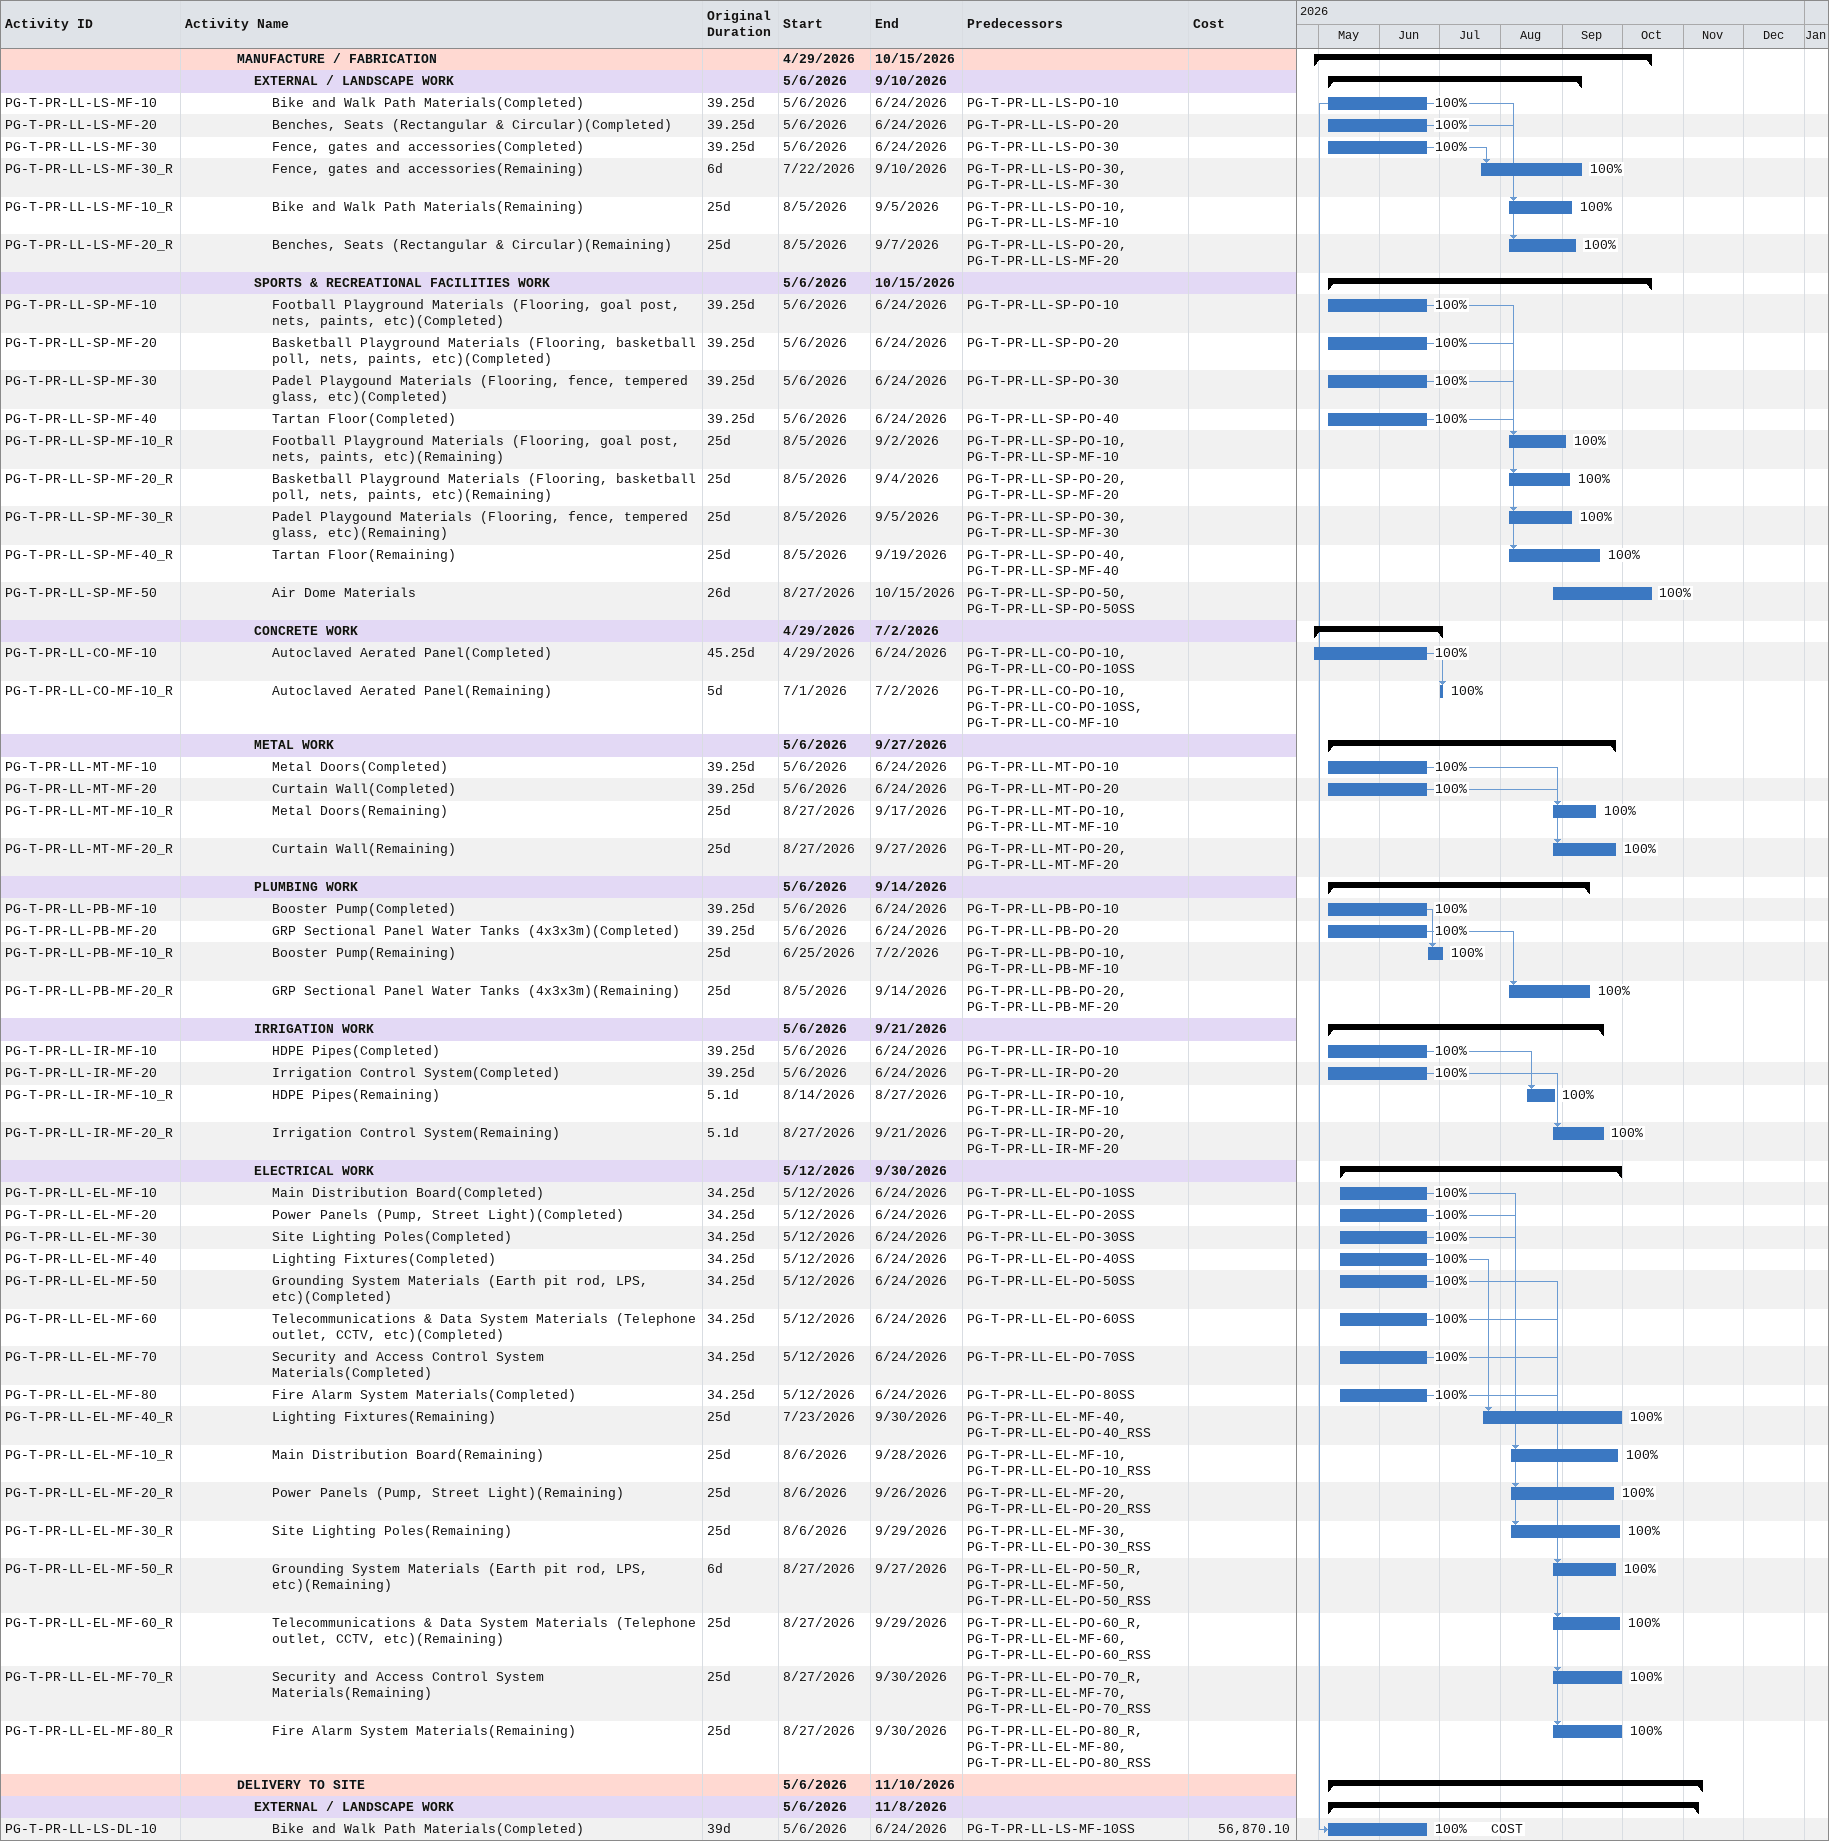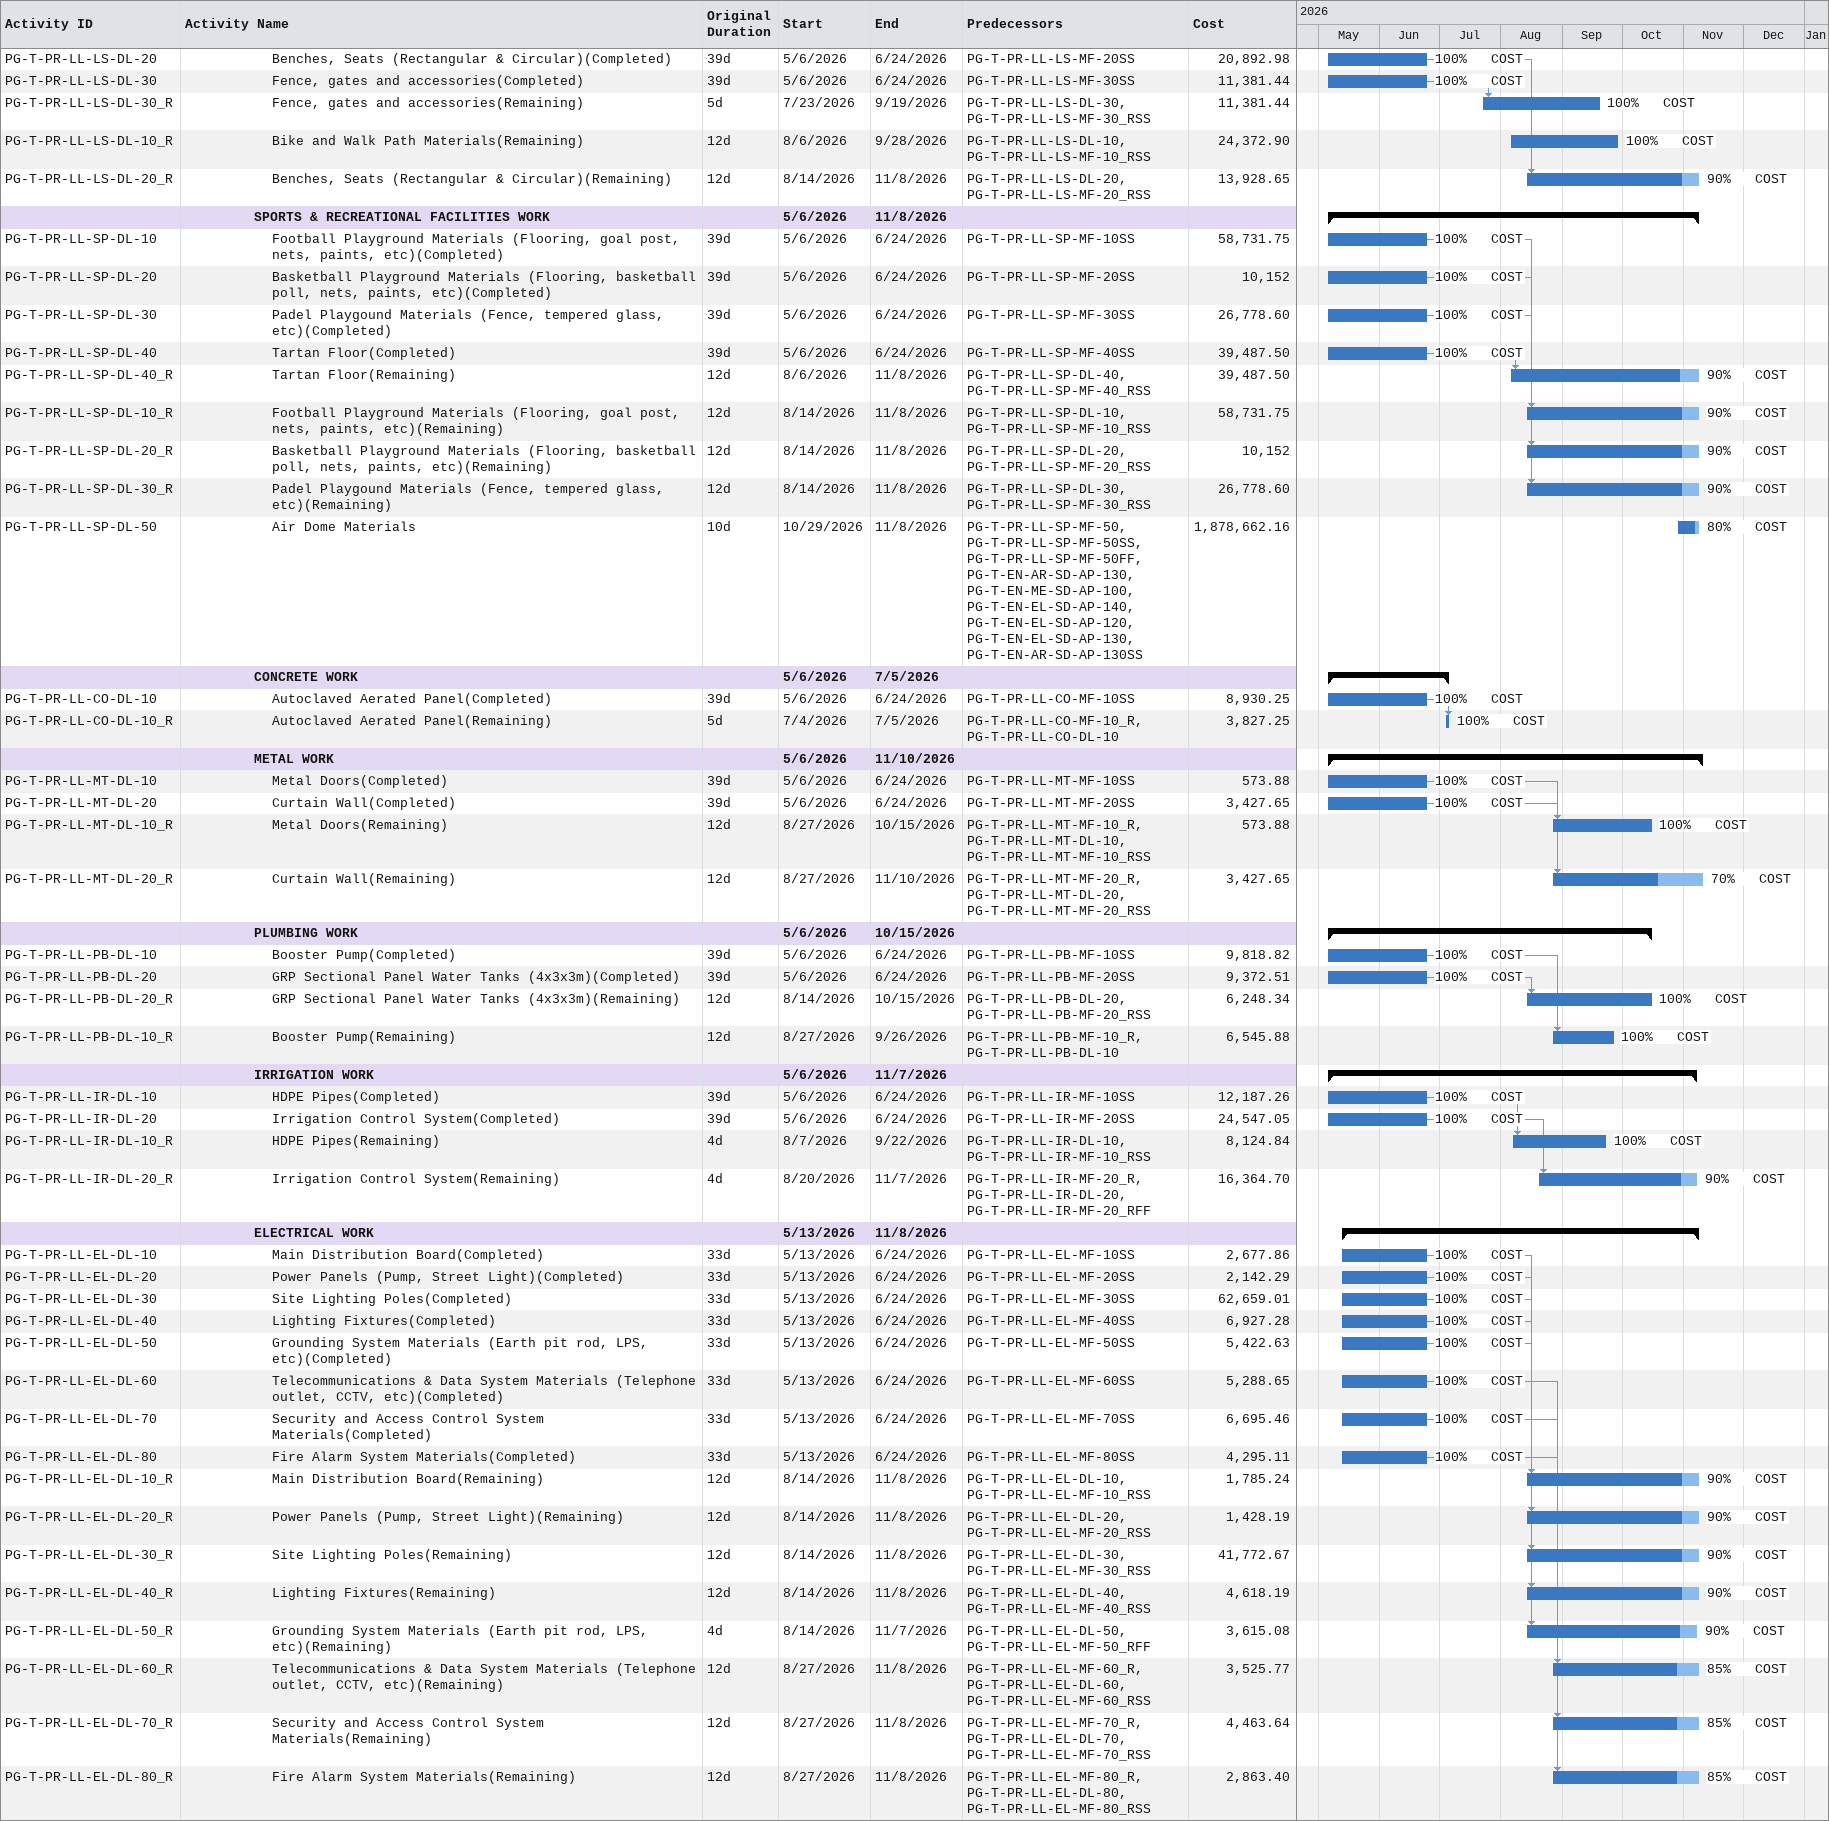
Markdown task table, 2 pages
| ID | Level | Task | Original duration | Start | Finish | Predecessors | Resources | % complete | Cost |
|---|---|---|---|---|---|---|---|---|---|
|  | 4 | **MANUFACTURE / FABRICATION** |  | 2026-04-29 | 2026-10-15 |  |  |  |  |
|  | 5 | **EXTERNAL / LANDSCAPE WORK** |  | 2026-05-06 | 2026-09-10 |  |  |  |  |
| PG-T-PR-LL-LS-MF-10 | 6 | Bike and Walk Path Materials(Completed) | 39.25d | 2026-05-06 | 2026-06-24 | PG-T-PR-LL-LS-PO-10 |  | 100 |  |
| PG-T-PR-LL-LS-MF-20 | 6 | Benches, Seats (Rectangular & Circular)(Completed) | 39.25d | 2026-05-06 | 2026-06-24 | PG-T-PR-LL-LS-PO-20 |  | 100 |  |
| PG-T-PR-LL-LS-MF-30 | 6 | Fence, gates and accessories(Completed) | 39.25d | 2026-05-06 | 2026-06-24 | PG-T-PR-LL-LS-PO-30 |  | 100 |  |
| PG-T-PR-LL-LS-MF-30_R | 6 | Fence, gates and accessories(Remaining) | 6d | 2026-07-22 | 2026-09-10 | PG-T-PR-LL-LS-PO-30, PG-T-PR-LL-LS-MF-30 |  | 100 |  |
| PG-T-PR-LL-LS-MF-10_R | 6 | Bike and Walk Path Materials(Remaining) | 25d | 2026-08-05 | 2026-09-05 | PG-T-PR-LL-LS-PO-10, PG-T-PR-LL-LS-MF-10 |  | 100 |  |
| PG-T-PR-LL-LS-MF-20_R | 6 | Benches, Seats (Rectangular & Circular)(Remaining) | 25d | 2026-08-05 | 2026-09-07 | PG-T-PR-LL-LS-PO-20, PG-T-PR-LL-LS-MF-20 |  | 100 |  |
|  | 5 | **SPORTS & RECREATIONAL FACILITIES WORK** |  | 2026-05-06 | 2026-10-15 |  |  |  |  |
| PG-T-PR-LL-SP-MF-10 | 6 | Football Playground Materials (Flooring, goal post, nets, paints, etc)(Completed) | 39.25d | 2026-05-06 | 2026-06-24 | PG-T-PR-LL-SP-PO-10 |  | 100 |  |
| PG-T-PR-LL-SP-MF-20 | 6 | Basketball Playground Materials (Flooring, basketball poll, nets, paints, etc)(Completed) | 39.25d | 2026-05-06 | 2026-06-24 | PG-T-PR-LL-SP-PO-20 |  | 100 |  |
| PG-T-PR-LL-SP-MF-30 | 6 | Padel Playgound Materials (Flooring, fence, tempered glass, etc)(Completed) | 39.25d | 2026-05-06 | 2026-06-24 | PG-T-PR-LL-SP-PO-30 |  | 100 |  |
| PG-T-PR-LL-SP-MF-40 | 6 | Tartan Floor(Completed) | 39.25d | 2026-05-06 | 2026-06-24 | PG-T-PR-LL-SP-PO-40 |  | 100 |  |
| PG-T-PR-LL-SP-MF-10_R | 6 | Football Playground Materials (Flooring, goal post, nets, paints, etc)(Remaining) | 25d | 2026-08-05 | 2026-09-02 | PG-T-PR-LL-SP-PO-10, PG-T-PR-LL-SP-MF-10 |  | 100 |  |
| PG-T-PR-LL-SP-MF-20_R | 6 | Basketball Playground Materials (Flooring, basketball poll, nets, paints, etc)(Remaining) | 25d | 2026-08-05 | 2026-09-04 | PG-T-PR-LL-SP-PO-20, PG-T-PR-LL-SP-MF-20 |  | 100 |  |
| PG-T-PR-LL-SP-MF-30_R | 6 | Padel Playgound Materials (Flooring, fence, tempered glass, etc)(Remaining) | 25d | 2026-08-05 | 2026-09-05 | PG-T-PR-LL-SP-PO-30, PG-T-PR-LL-SP-MF-30 |  | 100 |  |
| PG-T-PR-LL-SP-MF-40_R | 6 | Tartan Floor(Remaining) | 25d | 2026-08-05 | 2026-09-19 | PG-T-PR-LL-SP-PO-40, PG-T-PR-LL-SP-MF-40 |  | 100 |  |
| PG-T-PR-LL-SP-MF-50 | 6 | Air Dome Materials | 26d | 2026-08-27 | 2026-10-15 | PG-T-PR-LL-SP-PO-50, PG-T-PR-LL-SP-PO-50SS |  | 100 |  |
|  | 5 | **CONCRETE WORK** |  | 2026-04-29 | 2026-07-02 |  |  |  |  |
| PG-T-PR-LL-CO-MF-10 | 6 | Autoclaved Aerated Panel(Completed) | 45.25d | 2026-04-29 | 2026-06-24 | PG-T-PR-LL-CO-PO-10, PG-T-PR-LL-CO-PO-10SS |  | 100 |  |
| PG-T-PR-LL-CO-MF-10_R | 6 | Autoclaved Aerated Panel(Remaining) | 5d | 2026-07-01 | 2026-07-02 | PG-T-PR-LL-CO-PO-10, PG-T-PR-LL-CO-PO-10SS, PG-T-PR-LL-CO-MF-10 |  | 100 |  |
|  | 5 | **METAL WORK** |  | 2026-05-06 | 2026-09-27 |  |  |  |  |
| PG-T-PR-LL-MT-MF-10 | 6 | Metal Doors(Completed) | 39.25d | 2026-05-06 | 2026-06-24 | PG-T-PR-LL-MT-PO-10 |  | 100 |  |
| PG-T-PR-LL-MT-MF-20 | 6 | Curtain Wall(Completed) | 39.25d | 2026-05-06 | 2026-06-24 | PG-T-PR-LL-MT-PO-20 |  | 100 |  |
| PG-T-PR-LL-MT-MF-10_R | 6 | Metal Doors(Remaining) | 25d | 2026-08-27 | 2026-09-17 | PG-T-PR-LL-MT-PO-10, PG-T-PR-LL-MT-MF-10 |  | 100 |  |
| PG-T-PR-LL-MT-MF-20_R | 6 | Curtain Wall(Remaining) | 25d | 2026-08-27 | 2026-09-27 | PG-T-PR-LL-MT-PO-20, PG-T-PR-LL-MT-MF-20 |  | 100 |  |
|  | 5 | **PLUMBING WORK** |  | 2026-05-06 | 2026-09-14 |  |  |  |  |
| PG-T-PR-LL-PB-MF-10 | 6 | Booster Pump(Completed) | 39.25d | 2026-05-06 | 2026-06-24 | PG-T-PR-LL-PB-PO-10 |  | 100 |  |
| PG-T-PR-LL-PB-MF-20 | 6 | GRP Sectional Panel Water Tanks (4x3x3m)(Completed) | 39.25d | 2026-05-06 | 2026-06-24 | PG-T-PR-LL-PB-PO-20 |  | 100 |  |
| PG-T-PR-LL-PB-MF-10_R | 6 | Booster Pump(Remaining) | 25d | 2026-06-25 | 2026-07-02 | PG-T-PR-LL-PB-PO-10, PG-T-PR-LL-PB-MF-10 |  | 100 |  |
| PG-T-PR-LL-PB-MF-20_R | 6 | GRP Sectional Panel Water Tanks (4x3x3m)(Remaining) | 25d | 2026-08-05 | 2026-09-14 | PG-T-PR-LL-PB-PO-20, PG-T-PR-LL-PB-MF-20 |  | 100 |  |
|  | 5 | **IRRIGATION WORK** |  | 2026-05-06 | 2026-09-21 |  |  |  |  |
| PG-T-PR-LL-IR-MF-10 | 6 | HDPE Pipes(Completed) | 39.25d | 2026-05-06 | 2026-06-24 | PG-T-PR-LL-IR-PO-10 |  | 100 |  |
| PG-T-PR-LL-IR-MF-20 | 6 | Irrigation Control System(Completed) | 39.25d | 2026-05-06 | 2026-06-24 | PG-T-PR-LL-IR-PO-20 |  | 100 |  |
| PG-T-PR-LL-IR-MF-10_R | 6 | HDPE Pipes(Remaining) | 5.1d | 2026-08-14 | 2026-08-27 | PG-T-PR-LL-IR-PO-10, PG-T-PR-LL-IR-MF-10 |  | 100 |  |
| PG-T-PR-LL-IR-MF-20_R | 6 | Irrigation Control System(Remaining) | 5.1d | 2026-08-27 | 2026-09-21 | PG-T-PR-LL-IR-PO-20, PG-T-PR-LL-IR-MF-20 |  | 100 |  |
|  | 5 | **ELECTRICAL WORK** |  | 2026-05-12 | 2026-09-30 |  |  |  |  |
| PG-T-PR-LL-EL-MF-10 | 6 | Main Distribution Board(Completed) | 34.25d | 2026-05-12 | 2026-06-24 | PG-T-PR-LL-EL-PO-10SS |  | 100 |  |
| PG-T-PR-LL-EL-MF-20 | 6 | Power Panels (Pump, Street Light)(Completed) | 34.25d | 2026-05-12 | 2026-06-24 | PG-T-PR-LL-EL-PO-20SS |  | 100 |  |
| PG-T-PR-LL-EL-MF-30 | 6 | Site Lighting Poles(Completed) | 34.25d | 2026-05-12 | 2026-06-24 | PG-T-PR-LL-EL-PO-30SS |  | 100 |  |
| PG-T-PR-LL-EL-MF-40 | 6 | Lighting Fixtures(Completed) | 34.25d | 2026-05-12 | 2026-06-24 | PG-T-PR-LL-EL-PO-40SS |  | 100 |  |
| PG-T-PR-LL-EL-MF-50 | 6 | Grounding System Materials (Earth pit rod, LPS, etc)(Completed) | 34.25d | 2026-05-12 | 2026-06-24 | PG-T-PR-LL-EL-PO-50SS |  | 100 |  |
| PG-T-PR-LL-EL-MF-60 | 6 | Telecommunications & Data System Materials (Telephone outlet, CCTV, etc)(Completed) | 34.25d | 2026-05-12 | 2026-06-24 | PG-T-PR-LL-EL-PO-60SS |  | 100 |  |
| PG-T-PR-LL-EL-MF-70 | 6 | Security and Access Control System Materials(Completed) | 34.25d | 2026-05-12 | 2026-06-24 | PG-T-PR-LL-EL-PO-70SS |  | 100 |  |
| PG-T-PR-LL-EL-MF-80 | 6 | Fire Alarm System Materials(Completed) | 34.25d | 2026-05-12 | 2026-06-24 | PG-T-PR-LL-EL-PO-80SS |  | 100 |  |
| PG-T-PR-LL-EL-MF-40_R | 6 | Lighting Fixtures(Remaining) | 25d | 2026-07-23 | 2026-09-30 | PG-T-PR-LL-EL-MF-40, PG-T-PR-LL-EL-PO-40_RSS |  | 100 |  |
| PG-T-PR-LL-EL-MF-10_R | 6 | Main Distribution Board(Remaining) | 25d | 2026-08-06 | 2026-09-28 | PG-T-PR-LL-EL-MF-10, PG-T-PR-LL-EL-PO-10_RSS |  | 100 |  |
| PG-T-PR-LL-EL-MF-20_R | 6 | Power Panels (Pump, Street Light)(Remaining) | 25d | 2026-08-06 | 2026-09-26 | PG-T-PR-LL-EL-MF-20, PG-T-PR-LL-EL-PO-20_RSS |  | 100 |  |
| PG-T-PR-LL-EL-MF-30_R | 6 | Site Lighting Poles(Remaining) | 25d | 2026-08-06 | 2026-09-29 | PG-T-PR-LL-EL-MF-30, PG-T-PR-LL-EL-PO-30_RSS |  | 100 |  |
| PG-T-PR-LL-EL-MF-50_R | 6 | Grounding System Materials (Earth pit rod, LPS, etc)(Remaining) | 6d | 2026-08-27 | 2026-09-27 | PG-T-PR-LL-EL-PO-50_R, PG-T-PR-LL-EL-MF-50, PG-T-PR-LL-EL-PO-50_RSS |  | 100 |  |
| PG-T-PR-LL-EL-MF-60_R | 6 | Telecommunications & Data System Materials (Telephone outlet, CCTV, etc)(Remaining) | 25d | 2026-08-27 | 2026-09-29 | PG-T-PR-LL-EL-PO-60_R, PG-T-PR-LL-EL-MF-60, PG-T-PR-LL-EL-PO-60_RSS |  | 100 |  |
| PG-T-PR-LL-EL-MF-70_R | 6 | Security and Access Control System Materials(Remaining) | 25d | 2026-08-27 | 2026-09-30 | PG-T-PR-LL-EL-PO-70_R, PG-T-PR-LL-EL-MF-70, PG-T-PR-LL-EL-PO-70_RSS |  | 100 |  |
| PG-T-PR-LL-EL-MF-80_R | 6 | Fire Alarm System Materials(Remaining) | 25d | 2026-08-27 | 2026-09-30 | PG-T-PR-LL-EL-PO-80_R, PG-T-PR-LL-EL-MF-80, PG-T-PR-LL-EL-PO-80_RSS |  | 100 |  |
|  | 4 | **DELIVERY TO SITE** |  | 2026-05-06 | 2026-11-10 |  |  |  |  |
|  | 5 | **EXTERNAL / LANDSCAPE WORK** |  | 2026-05-06 | 2026-11-08 |  |  |  |  |
| PG-T-PR-LL-LS-DL-10 | 6 | Bike and Walk Path Materials(Completed) | 39d | 2026-05-06 | 2026-06-24 | PG-T-PR-LL-LS-MF-10SS | COST | 100 | 56870.10 |
| PG-T-PR-LL-LS-DL-20 | 6 | Benches, Seats (Rectangular & Circular)(Completed) | 39d | 2026-05-06 | 2026-06-24 | PG-T-PR-LL-LS-MF-20SS | COST | 100 | 20892.98 |
| PG-T-PR-LL-LS-DL-30 | 6 | Fence, gates and accessories(Completed) | 39d | 2026-05-06 | 2026-06-24 | PG-T-PR-LL-LS-MF-30SS | COST | 100 | 11381.44 |
| PG-T-PR-LL-LS-DL-30_R | 6 | Fence, gates and accessories(Remaining) | 5d | 2026-07-23 | 2026-09-19 | PG-T-PR-LL-LS-DL-30, PG-T-PR-LL-LS-MF-30_RSS | COST | 100 | 11381.44 |
| PG-T-PR-LL-LS-DL-10_R | 6 | Bike and Walk Path Materials(Remaining) | 12d | 2026-08-06 | 2026-09-28 | PG-T-PR-LL-LS-DL-10, PG-T-PR-LL-LS-MF-10_RSS | COST | 100 | 24372.90 |
| PG-T-PR-LL-LS-DL-20_R | 6 | Benches, Seats (Rectangular & Circular)(Remaining) | 12d | 2026-08-14 | 2026-11-08 | PG-T-PR-LL-LS-DL-20, PG-T-PR-LL-LS-MF-20_RSS | COST | 90 | 13928.65 |
|  | 5 | **SPORTS & RECREATIONAL FACILITIES WORK** |  | 2026-05-06 | 2026-11-08 |  |  |  |  |
| PG-T-PR-LL-SP-DL-10 | 6 | Football Playground Materials (Flooring, goal post, nets, paints, etc)(Completed) | 39d | 2026-05-06 | 2026-06-24 | PG-T-PR-LL-SP-MF-10SS | COST | 100 | 58731.75 |
| PG-T-PR-LL-SP-DL-20 | 6 | Basketball Playground Materials (Flooring, basketball poll, nets, paints, etc)(Completed) | 39d | 2026-05-06 | 2026-06-24 | PG-T-PR-LL-SP-MF-20SS | COST | 100 | 10152 |
| PG-T-PR-LL-SP-DL-30 | 6 | Padel Playgound Materials (Fence, tempered glass, etc)(Completed) | 39d | 2026-05-06 | 2026-06-24 | PG-T-PR-LL-SP-MF-30SS | COST | 100 | 26778.60 |
| PG-T-PR-LL-SP-DL-40 | 6 | Tartan Floor(Completed) | 39d | 2026-05-06 | 2026-06-24 | PG-T-PR-LL-SP-MF-40SS | COST | 100 | 39487.50 |
| PG-T-PR-LL-SP-DL-40_R | 6 | Tartan Floor(Remaining) | 12d | 2026-08-06 | 2026-11-08 | PG-T-PR-LL-SP-DL-40, PG-T-PR-LL-SP-MF-40_RSS | COST | 90 | 39487.50 |
| PG-T-PR-LL-SP-DL-10_R | 6 | Football Playground Materials (Flooring, goal post, nets, paints, etc)(Remaining) | 12d | 2026-08-14 | 2026-11-08 | PG-T-PR-LL-SP-DL-10, PG-T-PR-LL-SP-MF-10_RSS | COST | 90 | 58731.75 |
| PG-T-PR-LL-SP-DL-20_R | 6 | Basketball Playground Materials (Flooring, basketball poll, nets, paints, etc)(Remaining) | 12d | 2026-08-14 | 2026-11-08 | PG-T-PR-LL-SP-DL-20, PG-T-PR-LL-SP-MF-20_RSS | COST | 90 | 10152 |
| PG-T-PR-LL-SP-DL-30_R | 6 | Padel Playgound Materials (Fence, tempered glass, etc)(Remaining) | 12d | 2026-08-14 | 2026-11-08 | PG-T-PR-LL-SP-DL-30, PG-T-PR-LL-SP-MF-30_RSS | COST | 90 | 26778.60 |
| PG-T-PR-LL-SP-DL-50 | 6 | Air Dome Materials | 10d | 2026-10-29 | 2026-11-08 | PG-T-PR-LL-SP-MF-50, PG-T-PR-LL-SP-MF-50SS, PG-T-PR-LL-SP-MF-50FF, PG-T-EN-AR-SD-AP-130, PG-T-EN-ME-SD-AP-100, PG-T-EN-EL-SD-AP-140, PG-T-EN-EL-SD-AP-120, PG-T-EN-EL-SD-AP-130, PG-T-EN-AR-SD-AP-130SS | COST | 80 | 1878662.16 |
|  | 5 | **CONCRETE WORK** |  | 2026-05-06 | 2026-07-05 |  |  |  |  |
| PG-T-PR-LL-CO-DL-10 | 6 | Autoclaved Aerated Panel(Completed) | 39d | 2026-05-06 | 2026-06-24 | PG-T-PR-LL-CO-MF-10SS | COST | 100 | 8930.25 |
| PG-T-PR-LL-CO-DL-10_R | 6 | Autoclaved Aerated Panel(Remaining) | 5d | 2026-07-04 | 2026-07-05 | PG-T-PR-LL-CO-MF-10_R, PG-T-PR-LL-CO-DL-10 | COST | 100 | 3827.25 |
|  | 5 | **METAL WORK** |  | 2026-05-06 | 2026-11-10 |  |  |  |  |
| PG-T-PR-LL-MT-DL-10 | 6 | Metal Doors(Completed) | 39d | 2026-05-06 | 2026-06-24 | PG-T-PR-LL-MT-MF-10SS | COST | 100 | 573.88 |
| PG-T-PR-LL-MT-DL-20 | 6 | Curtain Wall(Completed) | 39d | 2026-05-06 | 2026-06-24 | PG-T-PR-LL-MT-MF-20SS | COST | 100 | 3427.65 |
| PG-T-PR-LL-MT-DL-10_R | 6 | Metal Doors(Remaining) | 12d | 2026-08-27 | 2026-10-15 | PG-T-PR-LL-MT-MF-10_R, PG-T-PR-LL-MT-DL-10, PG-T-PR-LL-MT-MF-10_RSS | COST | 100 | 573.88 |
| PG-T-PR-LL-MT-DL-20_R | 6 | Curtain Wall(Remaining) | 12d | 2026-08-27 | 2026-11-10 | PG-T-PR-LL-MT-MF-20_R, PG-T-PR-LL-MT-DL-20, PG-T-PR-LL-MT-MF-20_RSS | COST | 70 | 3427.65 |
|  | 5 | **PLUMBING WORK** |  | 2026-05-06 | 2026-10-15 |  |  |  |  |
| PG-T-PR-LL-PB-DL-10 | 6 | Booster Pump(Completed) | 39d | 2026-05-06 | 2026-06-24 | PG-T-PR-LL-PB-MF-10SS | COST | 100 | 9818.82 |
| PG-T-PR-LL-PB-DL-20 | 6 | GRP Sectional Panel Water Tanks (4x3x3m)(Completed) | 39d | 2026-05-06 | 2026-06-24 | PG-T-PR-LL-PB-MF-20SS | COST | 100 | 9372.51 |
| PG-T-PR-LL-PB-DL-20_R | 6 | GRP Sectional Panel Water Tanks (4x3x3m)(Remaining) | 12d | 2026-08-14 | 2026-10-15 | PG-T-PR-LL-PB-DL-20, PG-T-PR-LL-PB-MF-20_RSS | COST | 100 | 6248.34 |
| PG-T-PR-LL-PB-DL-10_R | 6 | Booster Pump(Remaining) | 12d | 2026-08-27 | 2026-09-26 | PG-T-PR-LL-PB-MF-10_R, PG-T-PR-LL-PB-DL-10 | COST | 100 | 6545.88 |
|  | 5 | **IRRIGATION WORK** |  | 2026-05-06 | 2026-11-07 |  |  |  |  |
| PG-T-PR-LL-IR-DL-10 | 6 | HDPE Pipes(Completed) | 39d | 2026-05-06 | 2026-06-24 | PG-T-PR-LL-IR-MF-10SS | COST | 100 | 12187.26 |
| PG-T-PR-LL-IR-DL-20 | 6 | Irrigation Control System(Completed) | 39d | 2026-05-06 | 2026-06-24 | PG-T-PR-LL-IR-MF-20SS | COST | 100 | 24547.05 |
| PG-T-PR-LL-IR-DL-10_R | 6 | HDPE Pipes(Remaining) | 4d | 2026-08-07 | 2026-09-22 | PG-T-PR-LL-IR-DL-10, PG-T-PR-LL-IR-MF-10_RSS | COST | 100 | 8124.84 |
| PG-T-PR-LL-IR-DL-20_R | 6 | Irrigation Control System(Remaining) | 4d | 2026-08-20 | 2026-11-07 | PG-T-PR-LL-IR-MF-20_R, PG-T-PR-LL-IR-DL-20, PG-T-PR-LL-IR-MF-20_RFF | COST | 90 | 16364.70 |
|  | 5 | **ELECTRICAL WORK** |  | 2026-05-13 | 2026-11-08 |  |  |  |  |
| PG-T-PR-LL-EL-DL-10 | 6 | Main Distribution Board(Completed) | 33d | 2026-05-13 | 2026-06-24 | PG-T-PR-LL-EL-MF-10SS | COST | 100 | 2677.86 |
| PG-T-PR-LL-EL-DL-20 | 6 | Power Panels (Pump, Street Light)(Completed) | 33d | 2026-05-13 | 2026-06-24 | PG-T-PR-LL-EL-MF-20SS | COST | 100 | 2142.29 |
| PG-T-PR-LL-EL-DL-30 | 6 | Site Lighting Poles(Completed) | 33d | 2026-05-13 | 2026-06-24 | PG-T-PR-LL-EL-MF-30SS | COST | 100 | 62659.01 |
| PG-T-PR-LL-EL-DL-40 | 6 | Lighting Fixtures(Completed) | 33d | 2026-05-13 | 2026-06-24 | PG-T-PR-LL-EL-MF-40SS | COST | 100 | 6927.28 |
| PG-T-PR-LL-EL-DL-50 | 6 | Grounding System Materials (Earth pit rod, LPS, etc)(Completed) | 33d | 2026-05-13 | 2026-06-24 | PG-T-PR-LL-EL-MF-50SS | COST | 100 | 5422.63 |
| PG-T-PR-LL-EL-DL-60 | 6 | Telecommunications & Data System Materials (Telephone outlet, CCTV, etc)(Completed) | 33d | 2026-05-13 | 2026-06-24 | PG-T-PR-LL-EL-MF-60SS | COST | 100 | 5288.65 |
| PG-T-PR-LL-EL-DL-70 | 6 | Security and Access Control System Materials(Completed) | 33d | 2026-05-13 | 2026-06-24 | PG-T-PR-LL-EL-MF-70SS | COST | 100 | 6695.46 |
| PG-T-PR-LL-EL-DL-80 | 6 | Fire Alarm System Materials(Completed) | 33d | 2026-05-13 | 2026-06-24 | PG-T-PR-LL-EL-MF-80SS | COST | 100 | 4295.11 |
| PG-T-PR-LL-EL-DL-10_R | 6 | Main Distribution Board(Remaining) | 12d | 2026-08-14 | 2026-11-08 | PG-T-PR-LL-EL-DL-10, PG-T-PR-LL-EL-MF-10_RSS | COST | 90 | 1785.24 |
| PG-T-PR-LL-EL-DL-20_R | 6 | Power Panels (Pump, Street Light)(Remaining) | 12d | 2026-08-14 | 2026-11-08 | PG-T-PR-LL-EL-DL-20, PG-T-PR-LL-EL-MF-20_RSS | COST | 90 | 1428.19 |
| PG-T-PR-LL-EL-DL-30_R | 6 | Site Lighting Poles(Remaining) | 12d | 2026-08-14 | 2026-11-08 | PG-T-PR-LL-EL-DL-30, PG-T-PR-LL-EL-MF-30_RSS | COST | 90 | 41772.67 |
| PG-T-PR-LL-EL-DL-40_R | 6 | Lighting Fixtures(Remaining) | 12d | 2026-08-14 | 2026-11-08 | PG-T-PR-LL-EL-DL-40, PG-T-PR-LL-EL-MF-40_RSS | COST | 90 | 4618.19 |
| PG-T-PR-LL-EL-DL-50_R | 6 | Grounding System Materials (Earth pit rod, LPS, etc)(Remaining) | 4d | 2026-08-14 | 2026-11-07 | PG-T-PR-LL-EL-DL-50, PG-T-PR-LL-EL-MF-50_RFF | COST | 90 | 3615.08 |
| PG-T-PR-LL-EL-DL-60_R | 6 | Telecommunications & Data System Materials (Telephone outlet, CCTV, etc)(Remaining) | 12d | 2026-08-27 | 2026-11-08 | PG-T-PR-LL-EL-MF-60_R, PG-T-PR-LL-EL-DL-60, PG-T-PR-LL-EL-MF-60_RSS | COST | 85 | 3525.77 |
| PG-T-PR-LL-EL-DL-70_R | 6 | Security and Access Control System Materials(Remaining) | 12d | 2026-08-27 | 2026-11-08 | PG-T-PR-LL-EL-MF-70_R, PG-T-PR-LL-EL-DL-70, PG-T-PR-LL-EL-MF-70_RSS | COST | 85 | 4463.64 |
| PG-T-PR-LL-EL-DL-80_R | 6 | Fire Alarm System Materials(Remaining) | 12d | 2026-08-27 | 2026-11-08 | PG-T-PR-LL-EL-MF-80_R, PG-T-PR-LL-EL-DL-80, PG-T-PR-LL-EL-MF-80_RSS | COST | 85 | 2863.40 |
